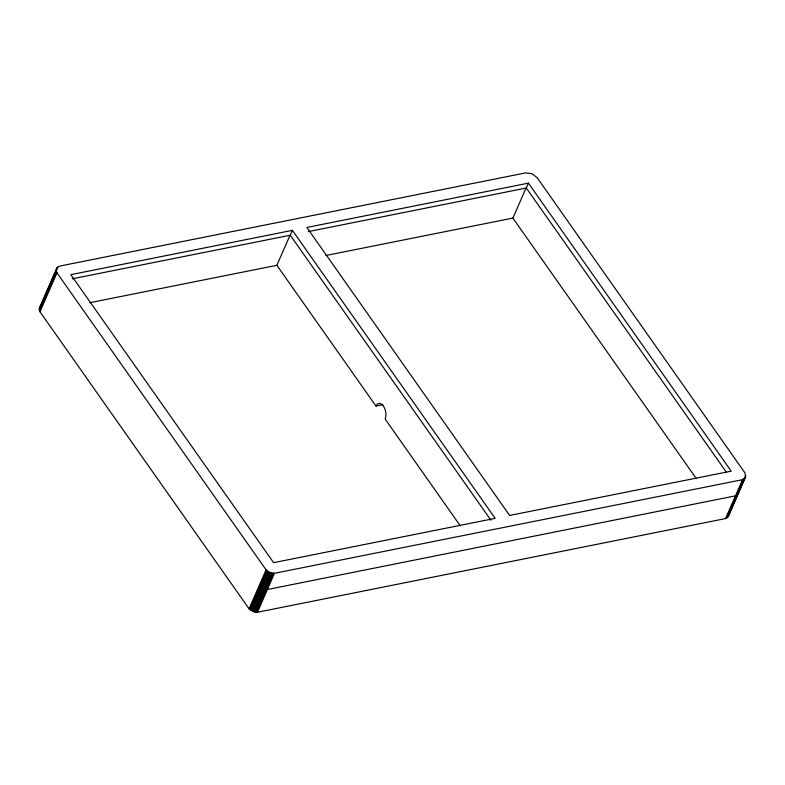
<?xml version="1.0" encoding="UTF-8"?>
<svg xmlns="http://www.w3.org/2000/svg" width="785" height="785" viewBox="0 0 785 785"><rect width="100%" height="100%" fill="white"/><g stroke="black" fill="none" stroke-linecap="round" stroke-linejoin="round"><path stroke-width="1.18" d="M740.402 487.75L728.49 515.971L725.556 518.571L257.46 612.251L254.065 611.809L249.051 608.807L39.956 311.763L39.25 309.29L40.3 306.484M745.505 477.015L744.101 478.83L741.668 479.861L276.467 572.903C272.159 574.149 267.116 571.98 264.869 568.144L57.491 273.602C55.019 270.903 56.608 266.252 60.357 265.958L525.558 172.916L531.955 173.711L537.156 177.675L745.043 473.031L745.505 477.015L728.156 516.648M39.299 308.505L56.854 268.117M40.781 305.375L57.325 267.508M39.25 309.29L56.275 270.305M44.784 297.044L49.161 287.025M50.142 284.798L51.594 281.462M54.999 273.661L57.923 266.978M39.348 310.095L56.373 271.119M39.584 310.929L56.608 271.953M39.956 311.763L56.981 272.787M89.696 302.735L276.87 265.301L289.851 235.598M72.299 278.812L290.264 235.225L292.393 230.348L495.168 518.355L273.612 562.668L70.827 274.662L292.393 230.348M249.051 608.807L266.076 569.832M249.875 609.572L266.9 570.597M250.807 610.279L267.832 571.303M251.828 610.897L268.853 571.922M252.927 611.407L269.952 572.432M254.065 611.809L271.09 572.834M255.213 612.084L272.238 573.109M256.361 612.231L273.386 573.256M257.46 612.251L274.485 573.276M325.716 255.527L512.899 218.093L525.871 188.39M308.319 231.614L526.293 188.017L528.423 183.14L731.198 471.147L509.632 515.46L306.857 227.454L528.423 183.14M725.556 518.571L742.581 479.615M726.38 518.228L743.395 479.272M727.087 517.786L744.101 478.83M741.374 485.522L745.75 475.504M727.685 517.256L745.701 476.289M276.87 265.301L375.966 406.041L382.815 404.667M267.391 589.515L735.496 495.835M526.293 188.017L726.253 472.021M512.899 218.093L696.295 478.565M290.264 235.225L490.929 520.229M460.353 525.901L385.16 419.102A9.332 5.181 78.7 0 0 383.394 406.071A9.332 5.181 78.7 0 0 375.966 406.041"/></g></svg>
